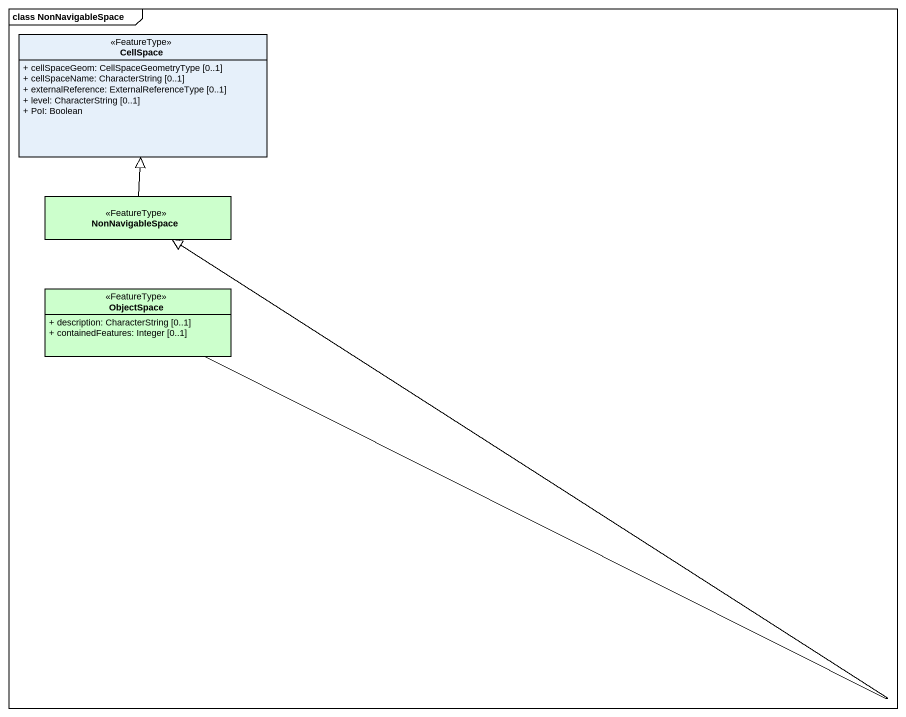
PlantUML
@startuml
mainframe class NonNavigableSpace
hide circle
hide empty members
skinparam classAttributeIconSize 0
class CellSpace <<FeatureType>> {
  + cellSpaceGeom: CellSpaceGeometryType [0..1]
  + cellSpaceName: CharacterString [0..1]
  + externalReference: ExternalReferenceType [0..1]
  + level: CharacterString [0..1]
  + PoI: Boolean
}
class NonNavigableSpace <<FeatureType>> #CCFFCC
class ObjectSpace <<FeatureType>> #CCFFCC {
  + description: CharacterString [0..1]
  + containedFeatures: Integer [0..1]
}
NonNavigableSpace -up-|> CellSpace
ObjectSpace -up-|> NonNavigableSpace
@enduml
